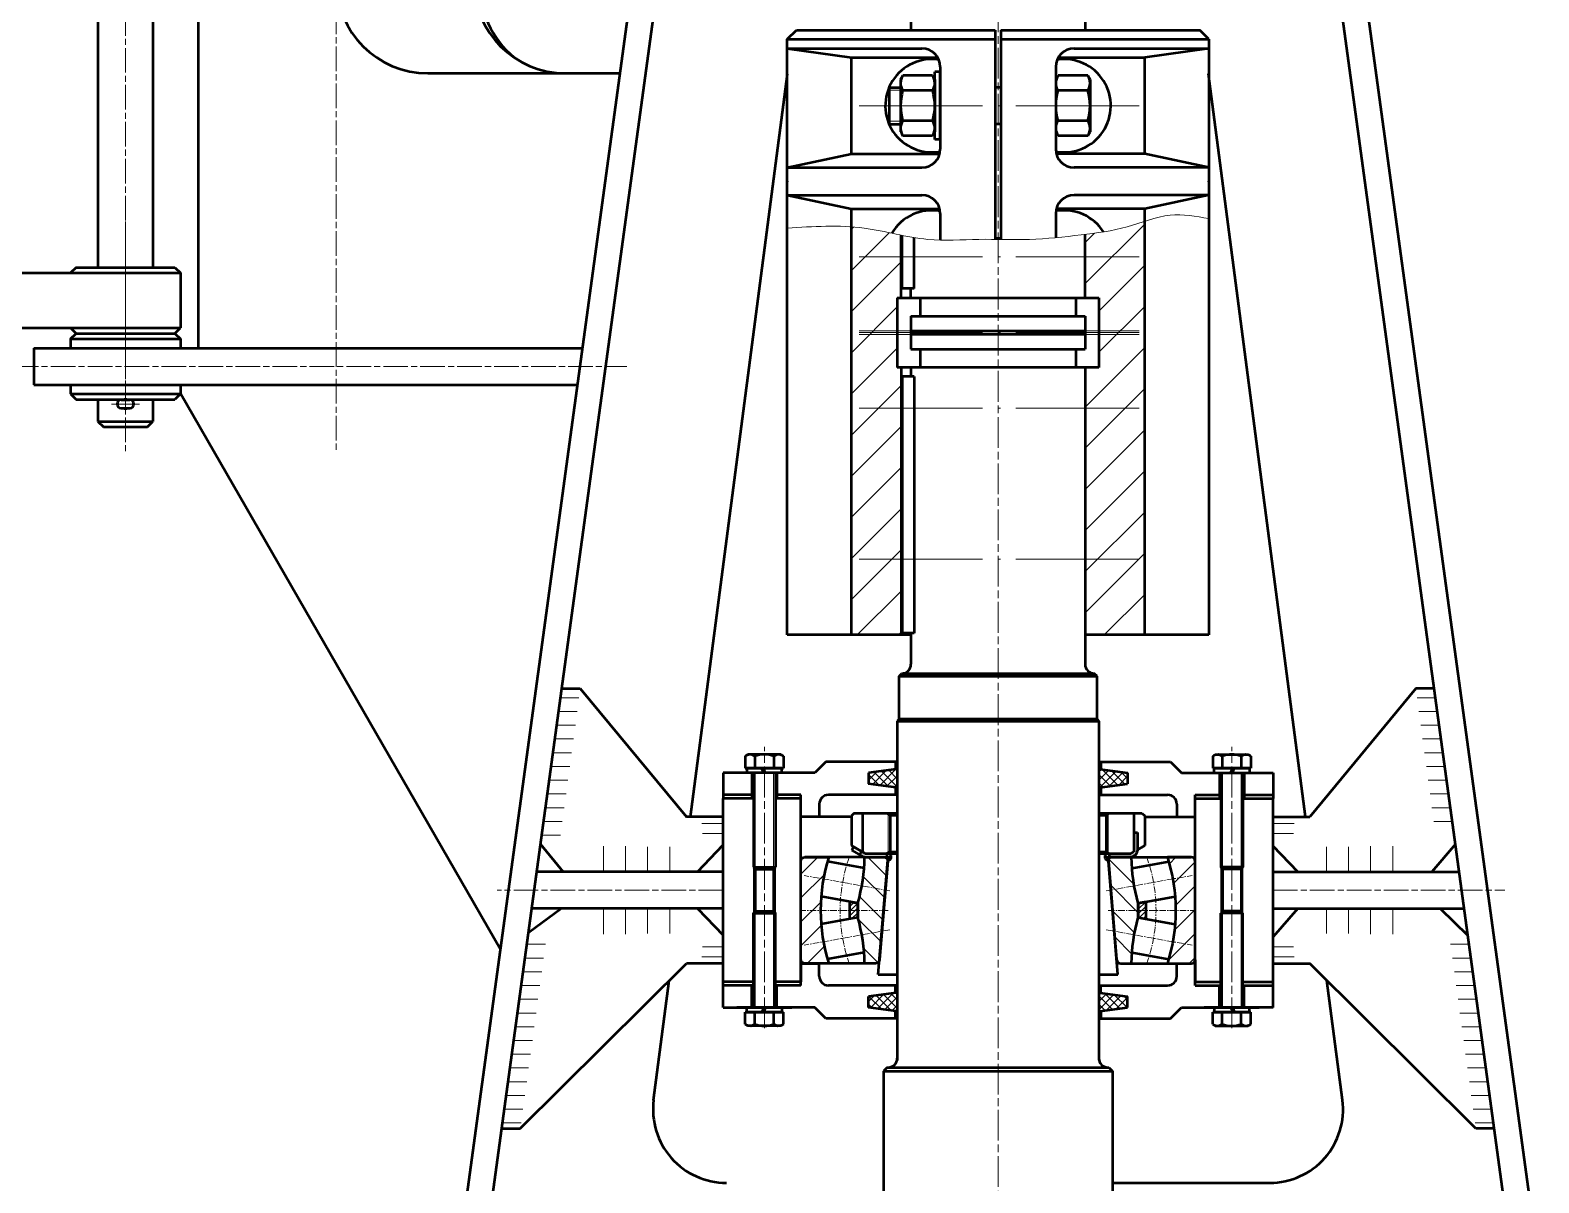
# Model space of a CAD drawing. Header units: millimetres. Extents: x 17368 to 100025, y -24769 to 12950.
# Drawn here: x 65190 to 66013, y 2615 to 3244 of the extents above; entities that cross this region are included whole.
import ezdxf

# ---------------------------------------------------------------- set-up
doc = ezdxf.new("R2010")
doc.units = ezdxf.units.MM
doc.header["$LTSCALE"] = 2.8
for name, pattern in [('AM_ISO08W050', [18, 12, -1.5, 3, -1.5]), ('AM_ISO08W050x2', [9, 6, -0.75, 1.5, -0.75]), ('CENTER', [2, 1.25, -0.25, 0.25, -0.25]), ('DASHDOT', [30.5, 24, -3, 0.5, -3])]:
    doc.linetypes.add(name, pattern=pattern)
doc.layers.get('0').update_dxf_attribs({"lineweight": 50})
for name, color, linetype, lineweight in [('AM_0', 7, 'Continuous', 50), ('AM_0N', 7, 'Continuous', 50), ('AM_4', 3, 'Continuous', 15), ('AM_4N', 3, 'Continuous', 15), ('AM_7N', 4, 'AM_ISO08W050', 15), ('bear1', 7, 'Continuous', 15), ('bear2', 7, 'CENTER', 15), ('DASH_DOT_LINE', 255, 'DASHDOT', 15), ('dim', 7, 'Continuous', 15), ('draw', 7, 'Continuous', 15), ('THICK_LINE', 255, 'Continuous', 15), ('THIN_LINE', 255, 'Continuous', 15), ('细实线', 5, 'Continuous', 15)]:
    doc.layers.add(name, color=color, linetype=linetype, lineweight=lineweight)
pattern_1 = [(135, (65718.331, 2735.11), (-6.5107, -6.5107), [])]
pattern_2 = [(225, (65718.3313, 2735.11), (1.302137, -1.302137), [])]
pattern_3 = [(225, (65718.331, 2735.11), (6.5107, -6.5107), [])]

msp = doc.modelspace()

# ---------------------------------------------------------------- hatches: boundary and pattern name
at = {"layer": 'bear1'}
h = msp.add_hatch(dxfattribs=at)
h.set_pattern_fill('ANSI31', color=256, scale=2.9, angle=180, style=0)
h.set_pattern_definition(pattern_3)
edge = h.paths.add_edge_path()
edge.add_arc((65718.3313, 2764.11), 96.83333, 162.57340747, 197.42659253)
edge.add_line((65625.94248, 2735.11), (65612.9313, 2735.11))
edge.add_arc((65612.9313, 2737.21), 2.1, 180, 270, ccw=False)
edge.add_line((65610.8313, 2737.21), (65610.8313, 2791.01))
edge.add_arc((65612.9313, 2791.01), 2.1, 90, 180, ccw=False)
edge.add_line((65612.9313, 2793.11), (65625.94248, 2793.11))
h = msp.add_hatch(dxfattribs=at)
h.set_pattern_fill('ANSI31', color=256, scale=2.9, angle=90, style=0)
h.set_pattern_definition(pattern_1)
edge = h.paths.add_edge_path()
edge.add_arc((65548.71912, 2733.60611), 96.83333, 360.88988272, 375.9246285)
edge.add_line((65641.83633, 2760.17452), (65641.83633, 2768.04548))
edge.add_arc((65548.71912, 2794.6139), 96.83333, 344.0753715, 359.11011728)
edge.add_line((65645.54078, 2793.11), (65656.2313, 2793.11))
edge.add_arc((65656.2313, 2791.17771), 1.93229, -4.97910584, 90, ccw=False)
edge.add_line((65658.1563, 2791.01), (65653.67297, 2737.21))
edge.add_arc((65651.39068, 2737.40019), 2.2902, 270.18242161, 355.23635831, ccw=False)
edge.add_line((65651.39797, 2735.11), (65645.54078, 2735.11))
h = msp.add_hatch(dxfattribs=at)
h.set_pattern_fill('ANSI31', color=256, scale=2.9, angle=90, style=0)
h.set_pattern_definition(pattern_1)
edge = h.paths.add_edge_path()
edge.add_arc((65887.94348, 2733.60611), 96.83333, 164.0753715, 179.11011728, ccw=False)
edge.add_line((65794.82627, 2760.17452), (65794.82627, 2768.04548))
edge.add_arc((65887.94348, 2794.6139), 96.83333, 180.88988272, 195.9246285, ccw=False)
edge.add_line((65791.12182, 2793.11), (65780.4313, 2793.11))
edge.add_arc((65780.4313, 2791.17771), 1.93229, 90, 184.97910584)
edge.add_line((65778.5063, 2791.01), (65782.98963, 2737.21))
edge.add_arc((65785.27193, 2737.40019), 2.2902, 184.76364169, 269.81757839)
edge.add_line((65785.26463, 2735.11), (65791.12182, 2735.11))
h = msp.add_hatch(dxfattribs=at)
h.set_pattern_fill('ANSI31', color=256, scale=2.9, angle=180, style=0)
h.set_pattern_definition(pattern_3)
edge = h.paths.add_edge_path()
edge.add_arc((65718.3313, 2764.11), 96.83333, 342.57340747, 377.42659253, ccw=False)
edge.add_line((65810.72012, 2735.11), (65823.7313, 2735.11))
edge.add_arc((65823.7313, 2737.21), 2.1, 270, 360)
edge.add_line((65825.8313, 2737.21), (65825.8313, 2791.01))
edge.add_arc((65823.7313, 2791.01), 2.1, 360, 450)
edge.add_line((65823.7313, 2793.11), (65810.72012, 2793.11))
h = msp.add_hatch(dxfattribs=at)
h.set_pattern_fill('ANSI31', color=256, scale=0.58, angle=180, style=0)
h.set_pattern_definition(pattern_2)
h.paths.add_polyline_path([(65641.83633, 2760.17452), (65637.49797, 2759.39429), (65637.49797, 2768.82572), (65641.83633, 2768.04548)])
h = msp.add_hatch(dxfattribs=at)
h.set_pattern_fill('ANSI31', color=256, scale=0.58, angle=180, style=0)
h.set_pattern_definition(pattern_2)
h.paths.add_polyline_path([(65794.82627, 2760.17452), (65799.16463, 2759.39429), (65799.16463, 2768.82572), (65794.82627, 2768.04548)])
at = {"layer": 'draw'}
h = msp.add_hatch(dxfattribs=at)
h.set_pattern_fill('ANSI37', color=256, style=0)
h.set_pattern_definition([(45, (34269.8713, 5869.74), (-2.24506403, 2.24506403), []), (135, (34269.8713, 5869.74), (-2.24506403, -2.24506403), [])])
h.paths.add_polyline_path([(65773.8313, 2841.11), (65773.3313, 2841.11), (65773.3313, 2831.11), (65773.8313, 2831.11), (65789.02281, 2833.11), (65789.02281, 2839.11)])
h.paths.add_polyline_path([(65647.63979, 2833.11), (65662.8313, 2831.11), (65663.3313, 2831.11), (65663.3313, 2841.11), (65662.8313, 2841.11), (65647.63979, 2839.11)])
for points in [[(65792.8313, 2793.9553), (65791.3672, 2793.11), (65778.96335, 2793.11), (65778.96335, 2795.11), (65790.8313, 2795.11), (65792.3313, 2795.97603), (65792.34584, 2806.54299), (65794.33128, 2806.543), (65794.3313, 2796.55338, -0.267949192)], [(65645.8313, 2795.11), (65643.77535, 2796.29701), (65642.77535, 2794.56496), (65645.2954, 2793.11), (65645.54078, 2793.11), (65656.2313, 2793.11), (65657.69925, 2793.11), (65657.69925, 2795.11)]]:
    msp.add_hatch(color=256, dxfattribs=at).paths.add_polyline_path(points)
h = msp.add_hatch(dxfattribs=at)
h.set_pattern_fill('ANSI37', color=256, style=0)
h.set_pattern_definition([(45, (34269.8713, 5865.74), (-2.24506403, 2.24506403), []), (135, (34269.8713, 5865.74), (-2.24506403, -2.24506403), [])])
h.paths.add_polyline_path([(65647.63979, 2717.11), (65647.63979, 2711.11), (65662.8313, 2709.11), (65663.3313, 2709.11), (65663.3313, 2719.11), (65662.8313, 2719.11)])
h.paths.add_polyline_path([(65773.8313, 2719.11), (65773.3313, 2719.11), (65773.3313, 2709.11), (65773.8313, 2709.11), (65789.02281, 2711.11), (65789.02281, 2717.11)])
at = {"layer": '细实线'}
h = msp.add_hatch(dxfattribs=at)
h.set_pattern_fill('ANSI31', color=256, scale=5, style=0)
edge = h.paths.add_edge_path()
edge.add_line((65638.3313, 2914.41), (65665.4313, 2914.41))
edge.add_line((65665.4313, 2914.41), (65665.4313, 3060.41))
edge.add_line((65665.4313, 3060.41), (65663.3313, 3060.41))
edge.add_line((65663.3313, 3060.41), (65663.3313, 3098.41))
edge.add_line((65663.3313, 3098.41), (65665.4313, 3098.41))
edge.add_line((65665.4313, 3098.41), (65665.4313, 3132.54407))
edge.add_spline(control_points=[(65665.4313, 3132.54407), (65658.73928, 3133.90015), (65649.75654, 3135.99759), (65640.67067, 3136.90437), (65638.3313, 3137.07193)], knot_values=[34.938338388, 34.938338388, 34.938338388, 34.938338388, 55.369890492, 62.431552104, 62.431552104, 62.431552104, 62.431552104], degree=3, periodic=0)
edge.add_line((65638.3313, 3137.07193), (65638.3313, 2914.41))
edge = h.paths.add_edge_path()
edge.add_line((65773.3313, 3060.41), (65765.8313, 3060.41))
edge.add_line((65765.8313, 3060.41), (65765.8313, 2914.41))
edge.add_line((65765.8313, 2914.41), (65798.3313, 2914.41))
edge.add_line((65798.3313, 2914.41), (65798.3313, 3140.14268))
edge.add_spline(control_points=[(65798.3313, 3140.14268), (65795.1627, 3139.12543), (65784.51502, 3135.49339), (65773.55823, 3133.93137), (65765.8313, 3132.97861)], knot_values=[163.157187231, 163.157187231, 163.157187231, 163.157187231, 173.045318851, 196.385947091, 196.385947091, 196.385947091, 196.385947091], degree=3, periodic=0)
edge.add_line((65765.8313, 3132.97861), (65765.8313, 3098.41))
edge.add_line((65765.8313, 3098.41), (65773.3313, 3098.41))
edge.add_line((65773.3313, 3098.41), (65773.3313, 3060.41))

# ---------------------------------------------------------------- linework, layer by layer
for p, q in [((65670.8313, 3375.41), (65670.8313, 3244.41)), ((65765.8313, 3375.41), (65765.8313, 3244.41)), ((65423.33134, 2570.41), (65522.91559, 3300.41)), ((65437.461, 2570.41), (65537.04526, 3300.41)), ((65999.20167, 2570.41), (65899.61742, 3300.41)), ((66013.33134, 2570.41), (65913.74708, 3300.41)), ((65603.3313, 3239.41), (65608.3313, 3244.41)), ((65608.3313, 3244.41), (65716.8313, 3244.41)), ((65716.8313, 3244.41), (65716.8313, 3130.24207)), ((65719.8313, 3244.41), (65719.8313, 3130.20818)), ((65719.8313, 3244.41), (65828.3313, 3244.41)), ((65833.3313, 3239.41), (65828.3313, 3244.41)), ((65603.3313, 2914.41), (65603.3313, 3239.41)), ((65603.3313, 3239.41), (65716.8313, 3239.41)), ((65603.3313, 3234.41), (65676.8313, 3234.41)), ((65603.3313, 3234.41), (65638.3313, 3229.41)), ((65719.8313, 3239.41), (65833.3313, 3239.41)), ((65759.8313, 3234.41), (65833.3313, 3234.41)), ((65833.3313, 3234.41), (65798.3313, 3229.41)), ((65833.3313, 3239.41), (65833.3313, 2914.41)), ((65638.3313, 3229.41), (65685.49155, 3229.41)), ((65638.3313, 3176.91), (65638.3313, 3229.41)), ((65751.17105, 3229.41), (65798.3313, 3229.41)), ((65798.3313, 3176.91), (65798.3313, 3229.41)), ((65550.61447, 2815.11), (65603.50311, 3220.58364)), ((65666.40564, 3219.63501), (65665.1313, 3217.42778)), ((65682.55695, 3219.63501), (65666.40564, 3219.63501)), ((65682.55695, 3219.63501), (65683.8313, 3217.42778)), ((65683.8313, 3184.66), (65683.8313, 3221.66)), ((65686.8313, 3221.66), (65683.8313, 3221.66)), ((65683.8313, 3188.16), (65683.8313, 3218.16)), ((65686.8313, 3224.41), (65686.8313, 3179.41)), ((65686.8313, 3184.66), (65686.8313, 3221.66)), ((65749.8313, 3224.41), (65749.8313, 3179.41)), ((65751.10564, 3219.63501), (65749.8313, 3217.42778)), ((65767.25694, 3219.63501), (65751.10564, 3219.63501)), ((65767.25694, 3219.63501), (65768.5313, 3217.42778)), ((65886.0482, 2815.11), (65833.15957, 3220.58364)), ((65659.1313, 3213.16), (65665.1313, 3213.16)), ((65659.1313, 3193.16), (65659.1313, 3213.16)), ((65665.1313, 3217.42778), (65665.1313, 3188.89223)), ((65682.55695, 3211.39751), (65666.40564, 3211.39751)), ((65683.8313, 3217.42778), (65683.8313, 3188.89223)), ((65719.8313, 3213.16), (65716.8313, 3213.16)), ((65749.8313, 3217.42778), (65749.8313, 3188.89222)), ((65767.25694, 3211.3975), (65751.10564, 3211.3975)), ((65768.5313, 3217.42778), (65768.5313, 3188.89222)), ((65682.55695, 3194.9225), (65666.40564, 3194.9225)), ((65767.25694, 3194.9225), (65751.10564, 3194.9225)), ((65659.1313, 3193.16), (65665.1313, 3193.16)), ((65682.55695, 3186.685), (65666.40564, 3186.685)), ((65682.55695, 3186.685), (65683.8313, 3188.89223)), ((65719.8313, 3193.16), (65716.8313, 3193.16)), ((65751.10564, 3186.68499), (65749.8313, 3188.89222)), ((65767.25694, 3186.68499), (65751.10564, 3186.68499)), ((65767.25694, 3186.68499), (65768.5313, 3188.89222)), ((65603.3313, 3169.41), (65638.3313, 3176.91)), ((65638.3313, 3176.91), (65686.51376, 3176.91)), ((65686.8313, 3184.66), (65683.8313, 3184.66)), ((65798.3313, 3176.91), (65750.14884, 3176.91)), ((65833.3313, 3169.41), (65798.3313, 3176.91)), ((65603.3313, 3169.41), (65676.8313, 3169.41)), ((65833.3313, 3169.41), (65759.8313, 3169.41)), ((65603.3313, 3154.41), (65676.8313, 3154.41)), ((65603.55002, 3154.41), (65638.3313, 3146.91)), ((65833.3313, 3154.41), (65759.8313, 3154.41)), ((65833.11258, 3154.41), (65798.3313, 3146.91)), ((65638.3313, 2914.41), (65638.3313, 3146.91)), ((65638.3313, 3146.91), (65686.51376, 3146.91)), ((65686.8313, 3144.41), (65686.8313, 3129.87549)), ((65749.8313, 3144.41), (65749.8313, 3131.18999)), ((65798.3313, 3146.91), (65750.14884, 3146.91)), ((65798.3313, 2914.41), (65798.3313, 3146.91)), ((65665.4313, 3098.41), (65665.4313, 3132.54407)), ((65666.0313, 3103.41), (65666.0313, 3132.42306)), ((65672.5037, 3103.41), (65672.5037, 3131.22549)), ((65719.8313, 3130.66), (65716.8313, 3130.66)), ((65765.8313, 3098.41), (65765.8313, 3132.97861)), ((65672.5037, 3103.41), (65666.0313, 3103.41)), ((65670.8313, 3098.41), (65670.8313, 3103.41)), ((65663.3313, 3098.41), (65718.3313, 3098.41)), ((65663.3313, 3098.41), (65663.3313, 3060.41)), ((65675.8313, 3098.41), (65675.8313, 3088.41)), ((65718.3313, 3098.41), (65773.3313, 3098.41)), ((65760.8313, 3098.41), (65760.8313, 3088.41)), ((65773.3313, 3098.41), (65773.3313, 3060.41)), ((65670.8313, 3088.41), (65670.8313, 3070.41)), ((65670.8313, 3088.41), (65718.3313, 3088.41)), ((65718.3313, 3088.41), (65765.8313, 3088.41)), ((65765.8313, 3088.41), (65765.8313, 3070.41)), ((65670.8313, 3080.41), (65765.8313, 3080.41)), ((65765.8313, 3078.41), (65670.8313, 3078.41)), ((65192.33134, 3070.91), (65491.60794, 3070.91)), ((65670.8313, 3070.41), (65718.3313, 3070.41)), ((65675.8313, 3070.41), (65675.8313, 3060.41)), ((65718.3313, 3070.41), (65765.8313, 3070.41)), ((65760.8313, 3070.41), (65760.8313, 3060.41)), ((65718.3313, 3060.41), (65663.3313, 3060.41)), ((65665.4313, 3060.41), (65665.4313, 2914.41)), ((65672.5037, 3055.41), (65666.0313, 3055.41)), ((65666.0313, 3055.41), (65666.0313, 2914.41)), ((65670.8313, 3060.41), (65670.8313, 3055.41)), ((65672.5037, 3055.41), (65672.5037, 2915.41)), ((65773.3313, 3060.41), (65718.3313, 3060.41)), ((65765.8313, 3060.41), (65765.8313, 2898.41001)), ((65192.33134, 3050.91), (65488.8796, 3050.91)), ((65272.53644, 3045.91), (65446.86227, 2742.90294)), ((65670.8313, 2914.41), (65603.3313, 2914.41)), ((65672.5037, 2915.41), (65666.0313, 2915.41)), ((65670.8313, 2915.41), (65670.8313, 2898.41001)), ((65833.3313, 2914.41), (65765.8313, 2914.41)), ((65480.39137, 2885.11), (65490.39137, 2885.11)), ((65490.39137, 2885.11), (65548.33134, 2815.11)), ((65946.27131, 2885.11), (65888.33134, 2815.11)), ((65956.27131, 2885.11), (65946.27131, 2885.11)), ((65664.3313, 2868.41), (65663.3313, 2867.41)), ((65663.3313, 2867.41), (65663.3313, 2682.41)), ((65772.3313, 2868.41), (65773.3313, 2867.41)), ((65773.3313, 2867.41), (65773.3313, 2682.41)), ((65662.3313, 2845.11), (65662.3313, 2841.04417)), ((65773.8313, 2841.11), (65773.3313, 2841.11)), ((65774.3313, 2845.11), (65774.3313, 2841.04417)), ((65662.3313, 2831.17583), (65662.3313, 2827.11)), ((65774.3313, 2831.17583), (65774.3313, 2827.11)), ((65568.3313, 2723.11), (65568.3313, 2825.11)), ((65610.8313, 2723.11), (65610.8313, 2827.11)), ((65773.8313, 2831.11), (65773.3313, 2831.11)), ((65825.8313, 2723.11), (65825.8313, 2827.11)), ((65868.3313, 2723.11), (65868.3313, 2825.11)), ((65568.33134, 2815.11), (65548.33134, 2815.11)), ((65639.8313, 2817.11), (65638.3313, 2815.61)), ((65638.3313, 2815.61), (65638.3313, 2799.44013)), ((65639.8313, 2817.11), (65663.3313, 2817.11)), ((65644.3313, 2817.11), (65644.3313, 2795.97603)), ((65659.4313, 2816.11), (65657.69925, 2817.11)), ((65659.4313, 2816.11), (65663.3313, 2816.11)), ((65659.4313, 2816.11), (65659.4313, 2796.11)), ((65773.3313, 2817.11), (65796.8313, 2817.11)), ((65773.3313, 2816.11), (65777.2313, 2816.11)), ((65777.2313, 2816.11), (65778.96335, 2817.11)), ((65777.2313, 2816.11), (65777.2313, 2796.11)), ((65792.3313, 2817.11), (65792.3313, 2795.97603)), ((65796.8313, 2817.11), (65798.3313, 2815.61)), ((65798.3313, 2815.61), (65798.3313, 2799.44013)), ((65868.33134, 2815.11), (65888.33134, 2815.11)), ((65792.3313, 2806.54301), (65794.33128, 2806.54026)), ((65794.33128, 2806.54026), (65794.3313, 2796.55338)), ((65468.81268, 2800.23274), (65481.08784, 2785.11)), ((65554.30134, 2785.11), (65568.33134, 2799.89863)), ((65645.8313, 2795.11), (65638.3313, 2799.44013)), ((65639.5213, 2798.79), (65638.50531, 2797.03026)), ((65645.8313, 2795.11), (65639.50531, 2798.76231)), ((65794.3313, 2797.13073), (65798.3313, 2799.44013)), ((65881.91304, 2785.11), (65868.33134, 2799.06005)), ((65967.85006, 2800.23224), (65954.98564, 2785.11)), ((65645.2954, 2793.11), (65638.50531, 2797.03026)), ((65643.77535, 2796.29701), (65642.77535, 2794.56496)), ((65645.8313, 2795.11), (65663.3313, 2795.11)), ((65645.8313, 2795.11), (65663.3313, 2795.11)), ((65652.99797, 2729.11), (65658.18958, 2791.40933)), ((65656.2313, 2793.11), (65660.09956, 2793.11)), ((65659.4313, 2796.11), (65657.69925, 2795.11)), ((65657.69925, 2795.11), (65657.69925, 2793.11)), ((65659.4313, 2796.11), (65663.3313, 2796.11)), ((65773.3313, 2796.11), (65777.2313, 2796.11)), ((65773.3313, 2795.11), (65790.8313, 2795.11)), ((65773.3313, 2795.11), (65790.8313, 2795.11)), ((65776.56304, 2793.11), (65791.3672, 2793.11)), ((65777.2313, 2796.11), (65778.96335, 2795.11)), ((65783.66463, 2729.11), (65778.3313, 2793.11)), ((65778.96335, 2795.11), (65778.96335, 2793.11)), ((65790.8313, 2795.11), (65792.3313, 2795.97603)), ((65791.3672, 2793.11), (65792.8313, 2793.9553)), ((65568.33134, 2785.11), (65466.74969, 2785.11)), ((65868.33134, 2785.11), (65969.91299, 2785.11)), ((65480.09344, 2765.11), (65462.20416, 2751.78914)), ((65568.33134, 2765.11), (65464.02135, 2765.11)), ((65554.29374, 2765.11), (65568.33134, 2750.50722)), ((65868.33134, 2765.11), (65972.64132, 2765.11)), ((65881.91304, 2765.11), (65868.33134, 2749.66864)), ((65959.51294, 2765.11), (65974.64926, 2750.39089)), ((65457.65134, 2645.11), (65548.33134, 2735.11)), ((65568.33134, 2735.11), (65548.33134, 2735.11)), ((65868.33134, 2735.11), (65888.33134, 2735.11)), ((65979.01134, 2645.11), (65888.33134, 2735.11)), ((65530.45857, 2660.58364), (65538.96728, 2725.81617)), ((65652.99797, 2729.11), (65663.3313, 2729.11)), ((65773.3313, 2729.11), (65783.66463, 2729.11)), ((65906.20411, 2660.58364), (65897.69539, 2725.81617)), ((65773.8313, 2719.11), (65773.3313, 2719.11)), ((65568.3313, 2711.11), (65605.8313, 2711.11)), ((65773.8313, 2709.11), (65773.3313, 2709.11)), ((65868.3313, 2711.11), (65830.8313, 2711.11)), ((65657.8313, 2678.41), (65655.8313, 2676.41)), ((65655.8313, 2676.41), (65780.8313, 2676.41)), ((65657.8313, 2678.41), (65778.8313, 2678.41)), ((65778.8313, 2678.41), (65780.8313, 2676.41)), ((65447.65134, 2645.11), (65457.65134, 2645.11)), ((65989.01134, 2645.11), (65979.01134, 2645.11)), ((65780.8313, 2615.41), (65866.54006, 2615.41))]:
    msp.add_line(p, q)
at = {"color": 7}
for p, q in [((65281.92106, 3300.91), (65281.92106, 3070.91)), ((65227.3313, 3292.91), (65227.3313, 3114.91)), ((65257.3313, 3292.91), (65257.3313, 3114.91)), ((65407.33134, 3220.91), (65512.07046, 3220.91)), ((65212.3313, 3075.91), (65215.3313, 3078.91)), ((65215.3313, 3078.91), (65268.92103, 3078.91)), ((65215.3313, 3078.91), (65269.3313, 3078.91)), ((65269.3313, 3078.91), (65272.3313, 3075.91)), ((65192.33134, 3070.91), (65192.33134, 3050.91)), ((65212.3313, 3075.91), (65272.3313, 3075.91)), ((65212.3313, 3075.91), (65212.3313, 3070.91)), ((65272.3313, 3075.91), (65272.3313, 3070.91)), ((65212.3313, 3050.91), (65212.3313, 3045.91)), ((65212.3313, 3045.91), (65272.3313, 3045.91)), ((65212.3313, 3045.91), (65215.3313, 3042.91)), ((65272.3313, 3045.91), (65269.3313, 3042.91)), ((65272.3313, 3050.91), (65272.3313, 3045.91)), ((65215.3313, 3042.91), (65269.3313, 3042.91)), ((65227.3313, 3042.91), (65227.3313, 3030.91)), ((65227.3313, 3042.91), (65227.3313, 3030.91)), ((65257.3313, 3042.91), (65257.3313, 3030.91)), ((65257.3313, 3042.91), (65257.3313, 3030.91)), ((65227.3313, 3030.91), (65257.3313, 3030.91)), ((65227.3313, 3030.91), (65230.3313, 3027.91)), ((65227.3313, 3030.91), (65257.3313, 3030.91)), ((65227.3313, 3030.91), (65230.3313, 3027.91)), ((65254.3313, 3027.91), (65257.3313, 3030.91)), ((65254.3313, 3027.91), (65257.3313, 3030.91)), ((65230.3313, 3027.91), (65254.3313, 3027.91)), ((65230.3313, 3027.91), (65254.3313, 3027.91)), ((65664.3313, 2891.91001), (65665.8313, 2893.41001)), ((65664.3313, 2868.41), (65664.3313, 2891.91001)), ((65664.3313, 2891.91001), (65772.3313, 2891.91001)), ((65665.8313, 2893.41001), (65770.8313, 2893.41001)), ((65772.3313, 2891.91001), (65770.8313, 2893.41001)), ((65772.3313, 2868.41), (65772.3313, 2891.91001)), ((65663.3313, 2867.41), (65773.3313, 2867.41)), ((65772.3313, 2868.41), (65664.3313, 2868.41)), ((65624.3313, 2845.11), (65618.3313, 2839.11)), ((65663.3313, 2845.11), (65624.3313, 2845.11)), ((65662.8313, 2841.11), (65647.63979, 2839.11)), ((65662.8313, 2841.11), (65663.3313, 2841.11)), ((65773.3313, 2845.11), (65812.3313, 2845.11)), ((65773.8313, 2841.11), (65789.02281, 2839.11)), ((65812.3313, 2845.11), (65818.3313, 2839.11)), ((65568.3313, 2839.11), (65568.3313, 2825.11)), ((65618.3313, 2839.11), (65568.3313, 2839.11)), ((65647.63979, 2839.11), (65647.63979, 2833.11)), ((65662.8313, 2831.11), (65647.63979, 2833.11)), ((65773.8313, 2831.11), (65789.02281, 2833.11)), ((65789.02281, 2839.11), (65789.02281, 2833.11)), ((65818.3313, 2839.11), (65860.8313, 2839.11)), ((65818.3313, 2839.11), (65868.3313, 2839.11)), ((65868.3313, 2839.11), (65868.3313, 2825.11)), ((65584.8313, 2827.11), (65568.3313, 2827.11)), ((65584.8313, 2825.11), (65568.3313, 2825.11)), ((65610.8313, 2827.11), (65596.8313, 2827.11)), ((65610.8313, 2825.11), (65596.8313, 2825.11)), ((65610.8313, 2827.11), (65598.8313, 2827.11)), ((65663.3313, 2827.11), (65625.8313, 2827.11)), ((65662.8313, 2831.11), (65663.3313, 2831.11)), ((65773.3313, 2827.11), (65810.8313, 2827.11)), ((65825.8313, 2827.11), (65837.8313, 2827.11)), ((65825.8313, 2827.11), (65839.8313, 2827.11)), ((65825.8313, 2825.11), (65839.8313, 2825.11)), ((65851.8313, 2827.11), (65860.8313, 2827.11)), ((65851.8313, 2825.11), (65868.3313, 2825.11)), ((65853.8313, 2827.11), (65868.3313, 2827.11)), ((65638.3313, 2815.11), (65610.8313, 2815.11)), ((65620.8313, 2822.11), (65620.8313, 2815.11)), ((65798.3313, 2815.11), (65825.8313, 2815.11)), ((65815.8313, 2822.11), (65815.8313, 2815.11)), ((65610.8313, 2737.11), (65610.8313, 2725.11)), ((65610.8313, 2735.11), (65621.3313, 2735.11)), ((65620.8313, 2728.11), (65620.8313, 2735.11)), ((65815.8313, 2728.11), (65815.8313, 2735.11)), ((65825.8313, 2737.11), (65825.8313, 2725.11)), ((65584.8313, 2725.11), (65568.3313, 2725.11)), ((65610.8313, 2725.11), (65596.8313, 2725.11)), ((65825.8313, 2725.11), (65839.8313, 2725.11)), ((65851.8313, 2725.11), (65868.3313, 2725.11)), ((65568.3313, 2711.11), (65568.3313, 2723.11)), ((65584.8313, 2723.11), (65568.3313, 2723.11)), ((65610.8313, 2723.11), (65596.8313, 2723.11)), ((65663.3313, 2723.11), (65625.8313, 2723.11)), ((65662.8313, 2719.11), (65647.63979, 2717.11)), ((65647.63979, 2711.11), (65647.63979, 2717.11)), ((65662.3313, 2719.11), (65662.3313, 2723.11)), ((65662.8313, 2719.11), (65663.3313, 2719.11)), ((65773.3313, 2723.11), (65810.8313, 2723.11)), ((65773.8313, 2719.11), (65789.02281, 2717.11)), ((65774.3313, 2719.11), (65774.3313, 2723.11)), ((65789.02281, 2711.11), (65789.02281, 2717.11)), ((65825.8313, 2723.11), (65839.8313, 2723.11)), ((65851.8313, 2723.11), (65868.3313, 2723.11)), ((65868.3313, 2711.11), (65868.3313, 2723.11)), ((65618.3313, 2711.11), (65575.8313, 2711.11)), ((65624.3313, 2705.11), (65618.3313, 2711.11)), ((65662.8313, 2709.11), (65647.63979, 2711.11)), ((65662.3313, 2705.11), (65662.3313, 2709.11)), ((65662.8313, 2709.11), (65663.3313, 2709.11)), ((65773.8313, 2709.11), (65789.02281, 2711.11)), ((65774.3313, 2709.11), (65774.3313, 2705.11)), ((65812.3313, 2705.11), (65818.3313, 2711.11)), ((65818.3313, 2711.11), (65860.8313, 2711.11)), ((65663.3313, 2705.11), (65624.3313, 2705.11)), ((65773.3313, 2705.11), (65812.3313, 2705.11))]:
    msp.add_line(p, q, dxfattribs=at)
at = {"color": 7, "ltscale": 40}
for p, q in [((65167.3313, 3111.91), (65272.3313, 3111.91)), ((65215.3313, 3114.91), (65212.3313, 3111.91)), ((65215.3313, 3114.91), (65269.3313, 3114.91)), ((65269.3313, 3114.91), (65272.3313, 3111.91)), ((65272.3313, 3111.91), (65272.3313, 3081.91)), ((65167.3313, 3081.91), (65272.3313, 3081.91)), ((65212.3313, 3081.91), (65215.3313, 3078.91)), ((65215.3313, 3078.91), (65268.92103, 3078.91)), ((65215.3313, 3078.91), (65269.3313, 3078.91)), ((65269.3313, 3078.91), (65272.3313, 3081.91))]:
    msp.add_line(p, q, dxfattribs=at)
for points in [[(65625.94248, 2793.11, 0.153259009), (65625.94248, 2735.11), (65612.9313, 2735.11, -0.414213562), (65610.8313, 2737.21), (65610.8313, 2791.01, -0.414213562), (65612.9313, 2793.11)], [(65645.54078, 2735.11, 0.065695723), (65641.83633, 2760.17452), (65641.83633, 2768.04548, 0.065695723), (65645.54078, 2793.11), (65656.2313, 2793.11, -0.439901716), (65658.1563, 2791.01), (65653.67297, 2737.21, -0.38914969), (65651.39797, 2735.11)], [(65791.12182, 2735.11, -0.065695723), (65794.82627, 2760.17452), (65794.82627, 2768.04548, -0.065695723), (65791.12182, 2793.11), (65780.4313, 2793.11, 0.439901716), (65778.5063, 2791.01), (65782.98963, 2737.21, 0.38914969), (65785.26463, 2735.11)], [(65810.72012, 2793.11, -0.153259009), (65810.72012, 2735.11), (65823.7313, 2735.11, 0.414213562), (65825.8313, 2737.21), (65825.8313, 2791.01, 0.414213562), (65823.7313, 2793.11)]]:
    msp.add_lwpolyline(points, format="xyb", close=True)
for points in [[(65645.54078, 2793.11), (65612.9313, 2793.11)], [(65645.25843, 2787.07354), (65625.21409, 2790.67841)], [(65791.12182, 2793.11), (65823.7313, 2793.11)], [(65791.40417, 2787.07354), (65811.44851, 2790.67841)], [(65641.83633, 2768.04548), (65621.79199, 2771.65036)], [(65794.82627, 2768.04548), (65814.87061, 2771.65036)], [(65641.83633, 2760.17452), (65621.79199, 2756.56965)], [(65794.82627, 2760.17452), (65814.87061, 2756.56965)], [(65645.25843, 2741.14646), (65625.21409, 2737.54159)], [(65791.40417, 2741.14646), (65811.44851, 2737.54159)], [(65645.54078, 2735.11), (65612.9313, 2735.11)], [(65791.12182, 2735.11), (65823.7313, 2735.11)]]:
    msp.add_lwpolyline(points)
for points in [[(65641.83633, 2760.17452), (65637.49797, 2759.39429), (65637.49797, 2768.82572), (65641.83633, 2768.04548)], [(65794.82627, 2760.17452), (65799.16463, 2759.39429), (65799.16463, 2768.82572), (65794.82627, 2768.04548)]]:
    msp.add_lwpolyline(points, close=True)
at = {"color": 7}
for centre, radius, start, end in [((65407.33134, 3270.91), 50, 180, 270), ((65482.33134, 3270.91), 50, 180, 270), ((65488.84277, 3270.38273), 53.51403, 179.43546253, 229.82943077), ((65242.3313, 3040.41), 2.5, 66.92608193, 113.07391807), ((65242.3313, 3040.41), 2.5, 246.92608193, 293.07391807), ((65665.8313, 2898.41001), 5, 270, 0), ((65770.8313, 2898.41001), 5, 180, 270), ((65625.8313, 2822.11), 5, 90, 180), ((65810.8313, 2822.11), 5, 0, 90), ((65625.8313, 2728.11), 5, 180, 270), ((65810.8313, 2728.11), 5, 270, 0)]:
    msp.add_arc(centre, radius, start, end, dxfattribs=at)
for centre, radius, start, end in [((65676.8313, 3224.41), 10, 0, 90), ((65759.8313, 3224.41), 10, 90, 180), ((65682.24797, 3203.16), 25.41667, 81.40277146, 280.20492109), ((65754.41463, 3203.16), 25.41667, 259.79507891, 98.59722854), ((65672.72814, 3215.4223), 7.59741, 146.3243103, 211.98918152), ((65676.23447, 3215.4223), 7.59741, 328.01080322, 33.67569351), ((65757.42813, 3215.4223), 7.59741, 146.3243103, 211.98918152), ((65760.93446, 3215.4223), 7.59741, 328.01080322, 33.67569351), ((65695.1313, 3203.16), 30, 164.06282043, 195.93717956), ((65653.8313, 3203.16), 30, 344.06280517, 15.93718529), ((65779.8313, 3203.16), 30, 164.06282043, 195.93717956), ((65738.5313, 3203.16), 30, 344.06280517, 15.93718529), ((65672.72814, 3190.8977), 7.59741, 148.01081848, 213.6756897), ((65676.23447, 3190.8977), 7.59741, 326.3243103, 32.48021317), ((65757.42813, 3190.8977), 7.59741, 148.01081848, 213.6756897), ((65760.93446, 3190.8977), 7.59741, 326.3243103, 32.48021317), ((65676.8313, 3179.41), 10, 270, 0), ((65759.8313, 3179.41), 10, 180, 270), ((65676.8313, 3144.41), 10, 0, 90), ((65759.8313, 3144.41), 10, 90, 180), ((65682.24797, 3120.66), 25.41667, 79.79507891, 149.40777095), ((65754.41463, 3120.66), 25.41667, 32.63048782, 98.59722854), ((65658.25394, 2793.25992), 1.8517, 266.76467124, 87.60565606), ((65778.40866, 2793.25992), 1.8517, 92.39434394, 273.23532876), ((65791.3313, 2796.55338), 3, 300, 0), ((65658.3313, 2683.41), 5, 270, 0), ((65778.3313, 2683.41), 5, 180, 270), ((65570.12258, 2655.41), 40, 172.56848553, 270), ((65866.5401, 2655.41), 40, 270, 7.43151447)]:
    msp.add_arc(centre, radius, start, end)
for p in [(65603.3313, 3161.91), (65833.3313, 3161.91)]:
    msp.add_point(p)
at = {"layer": 'AM_0', "extrusion": (1, -1.83691e-16, 0)}
for p, q in [((65584.0813, 2839.11), (65584.0813, 2825.11)), ((65585.77852, 2786.61), (65585.77852, 2763.61)), ((65595.88408, 2786.61), (65595.88408, 2763.61))]:
    msp.add_line(p, q, dxfattribs=at)
at = {"layer": 'AM_0', "extrusion": (1, 1.42047e-13, 0)}
msp.add_line((65597.5813, 2839.11), (65597.5813, 2825.11), dxfattribs=at)
at = {"layer": 'AM_0', "extrusion": (-1, 3.48235e-13, 0)}
msp.add_line((65839.0813, 2839.11), (65839.0813, 2825.11), dxfattribs=at)
at = {"layer": 'AM_0', "extrusion": (-1, 2.06004e-13, 0)}
for p, q in [((65852.5813, 2839.11), (65852.5813, 2825.11)), ((65840.77852, 2786.61), (65840.77852, 2763.61)), ((65850.88408, 2786.61), (65850.88408, 2763.61))]:
    msp.add_line(p, q, dxfattribs=at)
at = {"layer": 'AM_0'}
for p, q in [((65584.8313, 2826.9368), (65584.5313, 2827.11)), ((65596.8313, 2826.9368), (65597.1313, 2827.11)), ((65839.8313, 2826.9368), (65839.5313, 2827.11)), ((65851.8313, 2826.9368), (65852.1313, 2827.11)), ((65584.8313, 2723.28321), (65584.5313, 2723.11)), ((65596.8313, 2723.28321), (65597.1313, 2723.11)), ((65839.8313, 2723.28321), (65839.5313, 2723.11)), ((65851.8313, 2723.28321), (65852.1313, 2723.11)), ((65655.8313, 2676.41), (65655.8313, 2546.41)), ((65780.8313, 2676.41), (65780.8313, 1730.41))]:
    msp.add_line(p, q, dxfattribs=at)
at = {"layer": 'AM_0', "extrusion": (1, -1.42047e-13, 0)}
for p, q in [((65584.0813, 2711.11), (65584.0813, 2723.11)), ((65597.5813, 2711.11), (65597.5813, 2723.11))]:
    msp.add_line(p, q, dxfattribs=at)
at = {"layer": 'AM_0', "extrusion": (-1, 6.41406e-14, 0)}
for p, q in [((65839.0813, 2711.11), (65839.0813, 2723.11)), ((65852.5813, 2711.11), (65852.5813, 2723.11))]:
    msp.add_line(p, q, dxfattribs=at)
at = {"layer": 'AM_0N', "extrusion": (0, 1, 0)}
for p, q in [((65240.0313, 3042.71), (65244.6313, 3042.71)), ((65240.0313, 3042.71), (65244.6313, 3042.71)), ((65240.0313, 3038.11), (65244.6313, 3038.11)), ((65240.0313, 3038.11), (65244.6313, 3038.11))]:
    msp.add_line(p, q, dxfattribs=at)
at = {"layer": 'AM_0N', "extrusion": (0.5, -0.866025, 0)}
for p, q in [((65580.4363, 2848.3046), (65581.8313, 2849.11)), ((65835.4363, 2848.3046), (65836.8313, 2849.11))]:
    msp.add_line(p, q, dxfattribs=at)
at = {"layer": 'AM_0N', "extrusion": (1, -1.83691e-16, 0)}
for p, q in [((65580.4363, 2848.3046), (65580.4363, 2841.61)), ((65585.63245, 2848.3046), (65585.63245, 2841.61)), ((65596.03015, 2848.3046), (65596.03015, 2841.61)), ((65601.2263, 2848.3046), (65601.2263, 2841.61)), ((65581.2313, 2841.61), (65581.2313, 2839.11)), ((65600.4313, 2839.11), (65600.4313, 2841.61)), ((65584.8313, 2839.11), (65584.8313, 2787.61)), ((65596.8313, 2839.11), (65596.8313, 2787.61))]:
    msp.add_line(p, q, dxfattribs=at)
at = {"layer": 'AM_0N', "extrusion": (-1.83691e-16, -1, 0)}
for p, q in [((65599.8313, 2849.11), (65581.8313, 2849.11)), ((65580.4363, 2841.61), (65584.8313, 2841.61)), ((65589.519, 2841.61), (65581.2313, 2841.61)), ((65596.8313, 2841.61), (65584.8313, 2841.61)), ((65584.8313, 2841.61), (65596.8313, 2841.61)), ((65600.4313, 2841.61), (65590.519, 2841.61)), ((65596.8313, 2841.61), (65601.2263, 2841.61)), ((65584.8313, 2787.61), (65596.8313, 2787.61)), ((65585.90484, 2786.61), (65585.77852, 2786.61)), ((65585.8313, 2786.61), (65595.8313, 2786.61)), ((65585.90484, 2786.61), (65595.75776, 2786.61)), ((65595.88408, 2786.61), (65595.75776, 2786.61))]:
    msp.add_line(p, q, dxfattribs=at)
at = {"layer": 'AM_0N', "extrusion": (-0.5, -0.866025, 0)}
for p, q in [((65601.2263, 2848.3046), (65599.8313, 2849.11)), ((65856.2263, 2848.3046), (65854.8313, 2849.11))]:
    msp.add_line(p, q, dxfattribs=at)
at = {"layer": 'AM_0N', "extrusion": (-1, 2.06004e-13, 0)}
for p, q in [((65835.4363, 2848.3046), (65835.4363, 2841.61)), ((65840.63245, 2848.3046), (65840.63245, 2841.61)), ((65851.03015, 2848.3046), (65851.03015, 2841.61)), ((65856.2263, 2848.3046), (65856.2263, 2841.61)), ((65836.2313, 2839.11), (65836.2313, 2841.61)), ((65855.4313, 2841.61), (65855.4313, 2839.11)), ((65839.8313, 2839.11), (65839.8313, 2787.61)), ((65851.8313, 2839.11), (65851.8313, 2787.61))]:
    msp.add_line(p, q, dxfattribs=at)
at = {"layer": 'AM_0N', "extrusion": (-2.06004e-13, -1, 0)}
for p, q in [((65836.8313, 2849.11), (65854.8313, 2849.11)), ((65839.8313, 2841.61), (65835.4363, 2841.61)), ((65836.2313, 2841.61), (65846.1436, 2841.61)), ((65839.8313, 2841.61), (65851.8313, 2841.61)), ((65851.8313, 2841.61), (65839.8313, 2841.61)), ((65847.1436, 2841.61), (65855.4313, 2841.61)), ((65856.2263, 2841.61), (65851.8313, 2841.61)), ((65851.8313, 2787.61), (65839.8313, 2787.61)), ((65840.77852, 2786.61), (65840.90484, 2786.61)), ((65850.8313, 2786.61), (65840.8313, 2786.61)), ((65850.75776, 2786.61), (65840.90484, 2786.61)), ((65850.75776, 2786.61), (65850.88408, 2786.61))]:
    msp.add_line(p, q, dxfattribs=at)
at = {"layer": 'AM_0N', "extrusion": (-0.951057, -0.309017, 0)}
for p, q in [((65590.3313, 2839.11), (65589.519, 2841.61)), ((65591.3313, 2839.11), (65590.519, 2841.61))]:
    msp.add_line(p, q, dxfattribs=at)
at = {"layer": 'AM_0N', "extrusion": (0.951057, -0.309017, 0)}
for p, q in [((65845.3313, 2839.11), (65846.1436, 2841.61)), ((65846.3313, 2839.11), (65847.1436, 2841.61))]:
    msp.add_line(p, q, dxfattribs=at)
at = {"layer": 'AM_0N'}
for p, q in [((65584.8313, 2787.61), (65585.77852, 2786.61)), ((65595.88408, 2786.61), (65596.8313, 2787.61)), ((65840.77852, 2786.61), (65839.8313, 2787.61)), ((65851.8313, 2787.61), (65850.88408, 2786.61)), ((65584.8313, 2762.61), (65585.77852, 2763.61)), ((65595.88408, 2763.61), (65596.8313, 2762.61)), ((65840.77852, 2763.61), (65839.8313, 2762.61)), ((65851.8313, 2762.61), (65850.88408, 2763.61))]:
    msp.add_line(p, q, dxfattribs=at)
at = {"layer": 'AM_0N', "extrusion": (1, -1.42047e-13, 0)}
for p, q in [((65584.8313, 2711.11), (65584.8313, 2762.61)), ((65596.8313, 2711.11), (65596.8313, 2762.61)), ((65580.4363, 2701.9154), (65580.4363, 2708.61)), ((65581.2313, 2708.61), (65581.2313, 2711.11)), ((65585.63245, 2701.9154), (65585.63245, 2708.61)), ((65596.03015, 2701.9154), (65596.03015, 2708.61)), ((65600.4313, 2711.11), (65600.4313, 2708.61)), ((65601.2263, 2701.9154), (65601.2263, 2708.61))]:
    msp.add_line(p, q, dxfattribs=at)
at = {"layer": 'AM_0N', "extrusion": (1.42047e-13, 1, 0)}
for p, q in [((65584.8313, 2762.61), (65596.8313, 2762.61)), ((65585.90484, 2763.61), (65585.77852, 2763.61)), ((65585.8313, 2763.61), (65595.8313, 2763.61)), ((65585.90484, 2763.61), (65595.75776, 2763.61)), ((65595.88408, 2763.61), (65595.75776, 2763.61)), ((65580.4363, 2708.61), (65584.8313, 2708.61)), ((65589.519, 2708.61), (65581.2313, 2708.61)), ((65596.8313, 2708.61), (65584.8313, 2708.61)), ((65584.8313, 2708.61), (65596.8313, 2708.61)), ((65600.4313, 2708.61), (65590.519, 2708.61)), ((65596.8313, 2708.61), (65601.2263, 2708.61)), ((65599.8313, 2701.11), (65581.8313, 2701.11))]:
    msp.add_line(p, q, dxfattribs=at)
at = {"layer": 'AM_0N', "extrusion": (-1, 6.41406e-14, 0)}
for p, q in [((65839.8313, 2711.11), (65839.8313, 2762.61)), ((65851.8313, 2711.11), (65851.8313, 2762.61)), ((65835.4363, 2701.9154), (65835.4363, 2708.61)), ((65836.2313, 2711.11), (65836.2313, 2708.61)), ((65840.63245, 2701.9154), (65840.63245, 2708.61)), ((65851.03015, 2701.9154), (65851.03015, 2708.61)), ((65855.4313, 2708.61), (65855.4313, 2711.11)), ((65856.2263, 2701.9154), (65856.2263, 2708.61))]:
    msp.add_line(p, q, dxfattribs=at)
at = {"layer": 'AM_0N', "extrusion": (6.41406e-14, 1, 0)}
for p, q in [((65851.8313, 2762.61), (65839.8313, 2762.61)), ((65840.77852, 2763.61), (65840.90484, 2763.61)), ((65850.8313, 2763.61), (65840.8313, 2763.61)), ((65850.75776, 2763.61), (65840.90484, 2763.61)), ((65850.75776, 2763.61), (65850.88408, 2763.61)), ((65839.8313, 2708.61), (65835.4363, 2708.61)), ((65836.2313, 2708.61), (65846.1436, 2708.61)), ((65839.8313, 2708.61), (65851.8313, 2708.61)), ((65851.8313, 2708.61), (65839.8313, 2708.61)), ((65847.1436, 2708.61), (65855.4313, 2708.61)), ((65856.2263, 2708.61), (65851.8313, 2708.61)), ((65836.8313, 2701.11), (65854.8313, 2701.11))]:
    msp.add_line(p, q, dxfattribs=at)
at = {"layer": 'AM_0N', "extrusion": (-0.951057, 0.309017, 0)}
for p, q in [((65590.3313, 2711.11), (65589.519, 2708.61)), ((65591.3313, 2711.11), (65590.519, 2708.61))]:
    msp.add_line(p, q, dxfattribs=at)
at = {"layer": 'AM_0N', "extrusion": (0.951057, 0.309017, 0)}
for p, q in [((65845.3313, 2711.11), (65846.1436, 2708.61)), ((65846.3313, 2711.11), (65847.1436, 2708.61))]:
    msp.add_line(p, q, dxfattribs=at)
at = {"layer": 'AM_0N', "extrusion": (0.5, 0.866025, 0)}
for p, q in [((65580.4363, 2701.9154), (65581.8313, 2701.11)), ((65835.4363, 2701.9154), (65836.8313, 2701.11))]:
    msp.add_line(p, q, dxfattribs=at)
at = {"layer": 'AM_0N', "extrusion": (-0.5, 0.866025, 0)}
for p, q in [((65601.2263, 2701.9154), (65599.8313, 2701.11)), ((65856.2263, 2701.9154), (65854.8313, 2701.11))]:
    msp.add_line(p, q, dxfattribs=at)
at = {"layer": 'AM_0N'}
for centre, radius, start, end in [((65240.0313, 3040.41), 2.3, 90, 270), ((65240.0313, 3040.41), 2.3, 90, 270), ((65244.6313, 3040.41), 2.3, 270, 90), ((65244.6313, 3040.41), 2.3, 270, 90), ((65583.03438, 2844.51685), 4.59315, 55.55312762, 115.55312762), ((65590.8313, 2831.92812), 17.18188, 72.38752601, 107.61247399), ((65598.62822, 2844.51685), 4.59315, 64.44687238, 124.44687238), ((65838.03438, 2844.51685), 4.59315, 55.55312762, 115.55312762), ((65845.8313, 2831.92812), 17.18188, 72.38752601, 107.61247399), ((65853.62822, 2844.51685), 4.59315, 64.44687238, 124.44687238), ((65583.03438, 2705.70315), 4.59315, 244.44687238, 304.44687238), ((65590.8313, 2718.29188), 17.18188, 252.38752601, 287.61247399), ((65598.62822, 2705.70315), 4.59315, 235.55312762, 295.55312762), ((65838.03438, 2705.70315), 4.59315, 244.44687238, 304.44687238), ((65845.8313, 2718.29188), 17.18188, 252.38752601, 287.61247399), ((65853.62822, 2705.70315), 4.59315, 235.55312762, 295.55312762)]:
    msp.add_arc(centre, radius, start, end, dxfattribs=at)
at = {"layer": 'AM_4', "extrusion": (1, -1.83691e-16, 0)}
for p, q in [((65584.8313, 2824.9368), (65584.8313, 2775.11)), ((65596.8313, 2824.9368), (65596.8313, 2775.11))]:
    msp.add_line(p, q, dxfattribs=at)
at = {"layer": 'AM_4', "extrusion": (-1, 2.06004e-13, 0)}
for p, q in [((65839.8313, 2824.9368), (65839.8313, 2775.11)), ((65851.8313, 2824.9368), (65851.8313, 2775.11))]:
    msp.add_line(p, q, dxfattribs=at)
at = {"layer": 'AM_4', "extrusion": (1, -1.42047e-13, 0)}
for p, q in [((65584.8313, 2725.28321), (65584.8313, 2775.11)), ((65596.8313, 2725.28321), (65596.8313, 2775.11))]:
    msp.add_line(p, q, dxfattribs=at)
at = {"layer": 'AM_4', "extrusion": (-1, 6.41406e-14, 0)}
for p, q in [((65839.8313, 2725.28321), (65839.8313, 2775.11)), ((65851.8313, 2725.28321), (65851.8313, 2775.11))]:
    msp.add_line(p, q, dxfattribs=at)
at = {"layer": 'AM_4N', "extrusion": (1, -1.83691e-16, 0)}
for p, q in [((65585.77852, 2839.11), (65585.77852, 2784.61)), ((65595.88408, 2839.11), (65595.88408, 2784.61))]:
    msp.add_line(p, q, dxfattribs=at)
at = {"layer": 'AM_4N', "extrusion": (-1, 2.06004e-13, 0)}
for p, q in [((65840.77852, 2839.11), (65840.77852, 2784.61)), ((65850.88408, 2839.11), (65850.88408, 2784.61))]:
    msp.add_line(p, q, dxfattribs=at)
at = {"layer": 'AM_4N', "extrusion": (1, -1.42047e-13, 0)}
for p, q in [((65585.77852, 2711.11), (65585.77852, 2765.61)), ((65595.88408, 2711.11), (65595.88408, 2765.61))]:
    msp.add_line(p, q, dxfattribs=at)
at = {"layer": 'AM_4N', "extrusion": (-1, 6.41406e-14, 0)}
for p, q in [((65840.77852, 2711.11), (65840.77852, 2765.61)), ((65850.88408, 2711.11), (65850.88408, 2765.61))]:
    msp.add_line(p, q, dxfattribs=at)
at = {"layer": 'AM_7N', "linetype": 'AM_ISO08W050x2'}
for p, q in [((65718.3313, -662.7737), (65718.3313, 3736.9107)), ((65242.3313, 3139.91), (65242.3313, 3053.91))]:
    msp.add_line(p, q, dxfattribs=at)
at = {"layer": 'AM_7N', "linetype": 'AM_ISO08W050x2', "lineweight": 18, "ltscale": 0.8}
for p, q in [((65242.3313, 3395.9434), (65242.3313, 3012.91)), ((65357.33134, 3396.7826), (65357.33134, 3014.6734)), ((65181.39324, 3060.91), (65515.81374, 3060.91)), ((65568.33134, 2775.11), (65445.11594, 2775.11)), ((65868.33134, 2775.11), (65994.71604, 2775.11))]:
    msp.add_line(p, q, dxfattribs=at)
at = {"layer": 'AM_7N', "linetype": 'AM_ISO08W050x2', "extrusion": (1, 0, 0)}
msp.add_line((65242.3313, 3045.71), (65242.3313, 3035.11), dxfattribs=at)
msp.add_line((65242.3313, 3045.71), (65242.3313, 3035.11), dxfattribs=at)
at = {"layer": 'AM_7N', "linetype": 'AM_ISO08W050x2', "extrusion": (0, 1, 0)}
msp.add_line((65234.7313, 3040.41), (65249.9313, 3040.41), dxfattribs=at)
msp.add_line((65234.7313, 3040.41), (65249.9313, 3040.41), dxfattribs=at)
at = {"layer": 'AM_7N', "linetype": 'AM_ISO08W050x2', "extrusion": (1, -1.42047e-13, 0)}
msp.add_line((65590.8313, 2699.7287), (65590.8313, 2853.3123), dxfattribs=at)
at = {"layer": 'AM_7N', "linetype": 'AM_ISO08W050x2', "extrusion": (-1, 6.41406e-14, 0)}
msp.add_line((65845.8313, 2699.7287), (65845.8313, 2853.3123), dxfattribs=at)
at = {"layer": 'bear2'}
for p, q in [((65659.27884, 2774.73109), (65612.52898, 2783.13945)), ((65777.38376, 2774.73109), (65824.13362, 2783.13945)), ((65658.3313, 2764.11), (65610.8313, 2764.11)), ((65778.3313, 2764.11), (65825.8313, 2764.11)), ((65659.27884, 2753.48892), (65612.52898, 2745.08056)), ((65777.38376, 2753.48892), (65824.13362, 2745.08056))]:
    msp.add_line(p, q, dxfattribs=at)
for start, end in [(160.3327502, 199.6672498), (340.3327502, 19.6672498)]:
    msp.add_arc((65718.3313, 2764.11), 86.16667, start, end, dxfattribs=at)
at = {"layer": 'DASH_DOT_LINE', "color": 1, "linetype": 'DASHDOT'}
for p, q in [((65795.23288, 3203.16), (65641.42972, 3203.16)), ((65795.23288, 3120.66), (65641.42972, 3120.66)), ((65795.23288, 3080.41), (65641.42972, 3080.41)), ((65795.23288, 3079.41), (65641.42972, 3079.41)), ((65795.23288, 3078.41), (65641.42972, 3078.41)), ((65795.23288, 3038.16), (65641.42972, 3038.16)), ((65795.23288, 2955.66), (65641.42972, 2955.66))]:
    msp.add_line(p, q, dxfattribs=at)
at = {"layer": 'dim'}
for p, q in [((65556.79644, 2811.4211), (65568.33134, 2811.4211)), ((65879.86624, 2811.4211), (65868.33134, 2811.4211)), ((65503.00544, 2799.1485), (65503.00544, 2785.11)), ((65515.12584, 2799.1485), (65515.12584, 2785.11)), ((65527.11104, 2798.7701), (65527.11104, 2785.11)), ((65539.23154, 2798.7701), (65539.23154, 2785.11)), ((65557.17684, 2806.0999), (65568.33134, 2806.0999)), ((65879.48584, 2806.0999), (65868.33134, 2806.0999)), ((65897.43114, 2798.7701), (65897.43114, 2785.11)), ((65909.55164, 2798.7701), (65909.55164, 2785.11)), ((65921.53684, 2799.1485), (65921.53684, 2785.11)), ((65933.65724, 2799.1485), (65933.65724, 2785.11)), ((65503.00544, 2751.0715), (65503.00544, 2765.11)), ((65515.12584, 2751.0715), (65515.12584, 2765.11)), ((65527.11104, 2751.4499), (65527.11104, 2765.11)), ((65539.23154, 2751.4499), (65539.23154, 2765.11)), ((65897.43114, 2751.4499), (65897.43114, 2765.11)), ((65909.55164, 2751.4499), (65909.55164, 2765.11)), ((65921.53684, 2751.0715), (65921.53684, 2765.11)), ((65933.65724, 2751.0715), (65933.65724, 2765.11)), ((65557.17684, 2744.1201), (65568.33134, 2744.1201)), ((65879.48584, 2744.1201), (65868.33134, 2744.1201)), ((65556.79644, 2738.7989), (65568.33134, 2738.7989)), ((65879.86624, 2738.7989), (65868.33134, 2738.7989))]:
    msp.add_line(p, q, dxfattribs=at)
msp.add_spline([(65603.3313, 3136.36), (65645.3313, 3136.36), (65680.01653, 3130.24406), (65707.8813, 3130.24406), (65735.4313, 3130.24406), (65763.65103, 3132.71297), (65788.79831, 3137.14711), (65812.17976, 3143.41215), (65833.3313, 3141.56163)], degree=3, dxfattribs=at)
for p in [(65603.3313, 3079.41), (65603.3313, 2996.91)]:
    msp.add_point(p, dxfattribs=at)
at = {"layer": 'draw'}
for p, q in [((65478.68616, 2872.61), (65488.77878, 2872.61)), ((65479.70928, 2880.11), (65489.70928, 2880.11)), ((65956.95339, 2880.11), (65946.95339, 2880.11)), ((65957.97652, 2872.61), (65947.8839, 2872.61)), ((65477.66303, 2865.11), (65487.75565, 2865.11)), ((65958.99964, 2865.11), (65948.90703, 2865.11)), ((65476.6399, 2857.61), (65486.73252, 2857.61)), ((65960.02277, 2857.61), (65949.93015, 2857.61)), ((65475.61678, 2850.11), (65485.7094, 2850.11)), ((65961.0459, 2850.11), (65950.95328, 2850.11)), ((65474.59365, 2842.61), (65484.68627, 2842.61)), ((65962.06902, 2842.61), (65951.9764, 2842.61)), ((65473.57053, 2835.11), (65483.66315, 2835.11)), ((65963.09215, 2835.11), (65952.99953, 2835.11)), ((65472.5474, 2827.61), (65482.64002, 2827.61)), ((65964.11527, 2827.61), (65954.02265, 2827.61)), ((65471.52428, 2820.11), (65481.61689, 2820.11)), ((65658.3313, 2816.74509), (65658.3313, 2795.47492)), ((65658.3313, 2815.11), (65658.3313, 2795.11)), ((65778.3313, 2816.74509), (65778.3313, 2795.47492)), ((65778.3313, 2815.11), (65778.3313, 2795.11)), ((65965.1384, 2820.11), (65955.04578, 2820.11)), ((65470.50115, 2812.61), (65480.59377, 2812.61)), ((65792.3313, 2795.97603), (65792.34584, 2806.54299)), ((65792.34584, 2806.54299), (65794.33128, 2806.543)), ((65794.33128, 2806.543), (65794.3313, 2796.55338)), ((65966.16153, 2812.61), (65956.06891, 2812.61)), ((65469.47802, 2805.11), (65479.57064, 2805.11)), ((65778.96335, 2795.11), (65778.96335, 2793.11)), ((65778.96335, 2795.11), (65790.8313, 2795.11)), ((65778.96335, 2793.11), (65791.3672, 2793.11)), ((65790.8313, 2795.11), (65792.3313, 2795.97603)), ((65791.3672, 2793.11), (65792.8313, 2793.9553)), ((65461.3577, 2745.58416), (65471.45032, 2745.58416)), ((65975.30497, 2745.58416), (65965.21236, 2745.58416)), ((65460.33457, 2738.08416), (65470.42719, 2738.08416)), ((65976.3281, 2738.08416), (65966.23548, 2738.08416)), ((65459.31145, 2730.58416), (65469.40407, 2730.58416)), ((65977.35123, 2730.58416), (65967.25861, 2730.58416)), ((65458.28832, 2723.08416), (65468.38094, 2723.08416)), ((65978.37435, 2723.08416), (65968.28173, 2723.08416)), ((65456.24207, 2708.08416), (65466.33469, 2708.08416)), ((65457.2652, 2715.58416), (65467.35782, 2715.58416)), ((65979.39748, 2715.58416), (65969.30486, 2715.58416)), ((65980.4206, 2708.08416), (65970.32799, 2708.08416)), ((65455.21894, 2700.58416), (65465.31156, 2700.58416)), ((65981.44373, 2700.58416), (65971.35111, 2700.58416)), ((65454.19582, 2693.08416), (65464.28844, 2693.08416)), ((65982.46686, 2693.08416), (65972.37424, 2693.08416)), ((65453.17269, 2685.58416), (65463.26531, 2685.58416)), ((65983.48998, 2685.58416), (65973.39736, 2685.58416)), ((65452.14957, 2678.08416), (65462.24219, 2678.08416)), ((65984.51311, 2678.08416), (65974.42049, 2678.08416)), ((65451.12644, 2670.58416), (65461.21906, 2670.58416)), ((65985.53623, 2670.58416), (65975.44362, 2670.58416)), ((65450.10332, 2663.08416), (65460.19593, 2663.08416)), ((65986.55936, 2663.08416), (65976.46674, 2663.08416)), ((65449.08019, 2655.58416), (65459.17281, 2655.58416)), ((65987.58249, 2655.58416), (65977.48987, 2655.58416)), ((65448.05706, 2648.08416), (65458.14968, 2648.08416)), ((65988.60561, 2648.08416), (65978.51299, 2648.08416))]:
    msp.add_line(p, q, dxfattribs=at)
at = {"layer": 'THICK_LINE', "color": 95, "linetype": 'Continuous'}
msp.add_line((65666.40564, 3186.685), (65665.1313, 3188.89223), dxfattribs=at)
at = {"layer": 'THIN_LINE', "color": 7, "linetype": 'Continuous'}
for p, q in [((65659.1313, 3211.66), (65665.1313, 3211.66)), ((65659.1313, 3194.66), (65665.1313, 3194.66))]:
    msp.add_line(p, q, dxfattribs=at)

doc.saveas('drawing.dxf')
